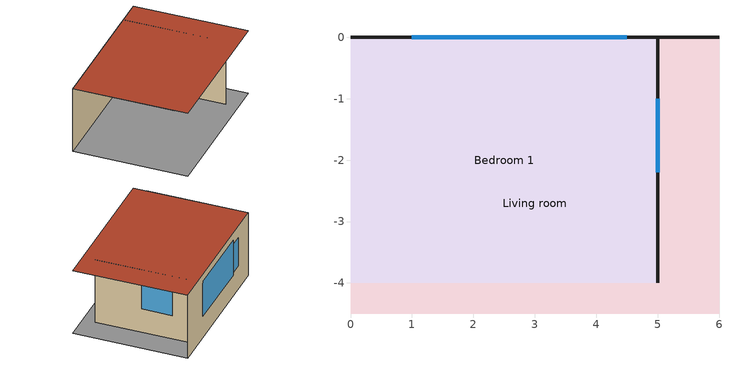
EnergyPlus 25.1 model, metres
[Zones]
Living room
 floor ground (Light Floor): 0,0 6,0 6,-4.5 0,-4.5 z0
 wall outside (Cavity Wall 2020s): 6,0 0,0 z0:2.7
 window (Window construction): 4.5,0 1.5,0 z0.9:2.4
 roof outside (Light Roof): 0,-4.5 6,-4.5 6,0 0,0 z2.7
Bedroom 1
 floor ground (Light Floor): 0,0 5,0 5,-4 0,-4 z0
 wall outside (Cavity Wall 2020s): 5,-4 5,0 0,0 z0:2.7
 window (Window construction): 3.5,0 1,0 / 5,-2.2 5,-1 z1:2.2
 roof outside (Light Roof): 0,-4 5,-4 5,0 0,0 z2.7
[Building]
Leeds Semi New Build: 0, Suburbs, 0.04, 0.4, FullExterior, 30, 6
[Material]
G01a 19mm gypsum board: MediumSmooth, 0.019, 0.16, 800, 1090, 0.9, 0.4, 0
B02 102mm brick outer leaf: MediumRough, 0.102, 0.77, 1700, 840, 0.9, 0.7, 0.7
IW18 180mm mineral wool: Rough, 0.18, 0.03, 43, 840, 0.9, 0.5, 0.5
M11 100mm lightweight roof: Rough, 0.1, 0.14, 300, 1400, 0.9, 0.6, 0
[Material:AirGap]
F04 Wall air gap resistance: 0.15
F05 Floor air gap resistance; F04 Ceiling air gap resistance: 0.17
[Construction]
Cavity Wall 2020s: B02 102mm brick outer leaf, F04 Wall air gap resistance, IW18 180mm mineral wool, G01a 19mm gypsum board
Light Roof: M11 100mm lightweight roof, F04 Ceiling air gap resistance, G01a 19mm gypsum board
Light Floor: G01a 19mm gypsum board, F05 Floor air gap resistance, G01a 19mm gypsum board
Window construction: Simple glazing
[WindowMaterial:SimpleGlazingSystem]
Simple glazing: 1.4, 0.6, 0.7
[Zone]
Living room: 0, 0, 0, 1, 1, autocalculate, autocalculate, autocalculate, yes
Bedroom 1: 0, 0, 0, 0, 1, 1, autocalculate, autocalculate, autocalculate, , , yes
[People]
Living room People: Living room, Living occupancy, People, 2, 0, 0, 0.3, 0.3, Activity level
Bedroom People: Bedroom 1, Bedroom occupancy, People, 2, 0, 0, 0.3, 0.3, Activity level
[Lights]
Living room Lights: Living room, Living equipment, LightingLevel, 100, 0, 0, 0.3, 0.4
Bedroom Lights: Bedroom 1, Bedroom equipment, LightingLevel, 60, 0, 0, 0.3, 0.4
[ElectricEquipment]
Living room Equip: Living room, Living equipment, EquipmentLevel, 150, 0, 0.3, 0.4
Bedroom Equip: Bedroom 1, Bedroom equipment, EquipmentLevel, 60, 0, 0.3, 0.4
[ZoneInfiltration:DesignFlowRate]
Living room Infiltration: Living room, Vent availability, AirChanges/Hour, 0.25
Bedroom Infiltration: Bedroom 1, Vent availability, AirChanges/Hour, 0.25
[ZoneVentilation:WindandStackOpenArea]
Living window Vent: Living room, 3, Vent availability, 0.5, 0, 1.1, 0.45
Bedroom window Vent: Bedroom 1, 2, Vent availability, 0.5, 0, 1.1, 0.45
[Schedule:Compact]
Living occupancy: Fraction, Through: 12/31, For: AllDays, Until: 09:00, 0, Until: 22:00, 1, Until: 24:00, 0
Bedroom occupancy: Fraction, Through: 12/31, For: AllDays, Until: 08:00, 1, Until: 23:00, 0, Until: 24:00, 1
Living equipment: Fraction, Through: 12/31, For: AllDays, Until: 09:00, 0.1, Until: 22:00, 1, Until: 24:00, 0.2
Bedroom equipment: Fraction, Through: 12/31, For: AllDays, Until: 08:00, 0.3, Until: 23:00, 0.05, Until: 24:00, 0.3
Vent availability: Fraction, Through: 12/31, For: AllDays, Until: 24:00, 1
Activity level: AnyNumber, Through: 12/31, For: AllDays, Until: 24:00, 120
